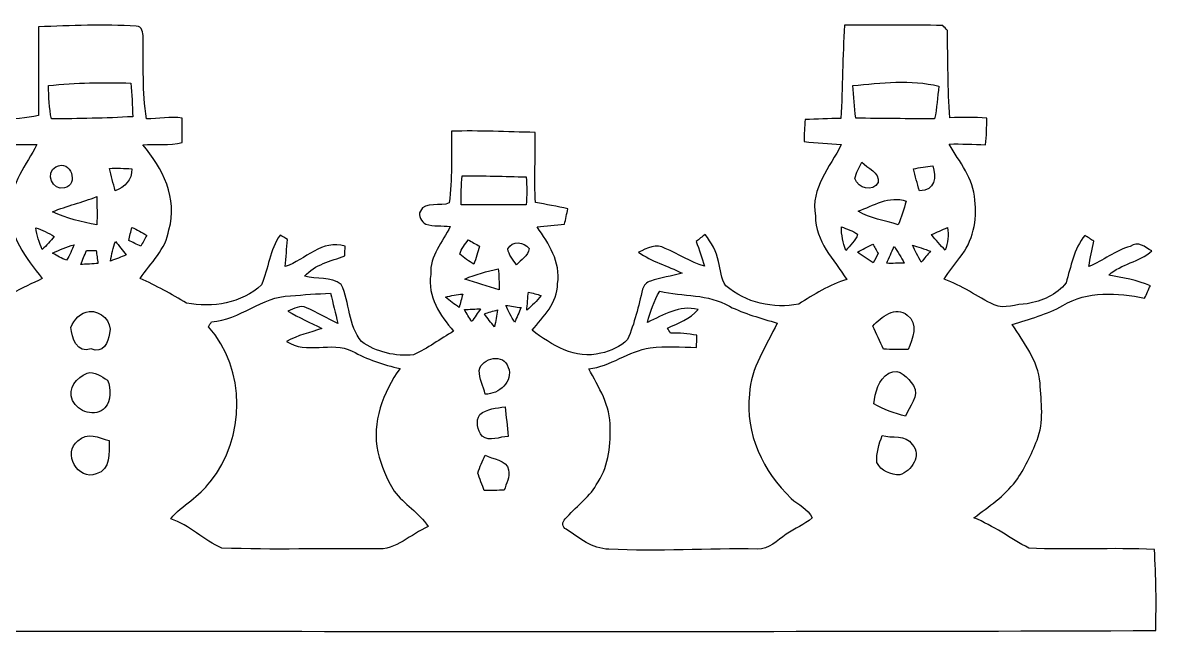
# Model space of a CAD drawing. Header units: centimetres. Extents: x -15.4 to 16, y -9.3 to 9.
# Drawn here: x -0.74 to 15.97, y -9.28 to -0.3 of the extents above; entities that cross this region are included whole.
import ezdxf

# ---------------------------------------------------------------- set-up
doc = ezdxf.new("R2010")
doc.units = ezdxf.units.CM
doc.header["$MEASUREMENT"] = 0
doc.layers.add('Layer 1', color=7, linetype='Continuous')

msp = doc.modelspace()

# ---------------------------------------------------------------- linework, layer by layer
at = {"layer": 'Layer 1', "color": 253}
for points, knots in [([(-12.32747, -0.3743), (-11.92706, -0.30974), (-11.5189, -0.34008), (-11.11497, -0.3429), (-11.11497, -0.3429), (-11.05147, -0.36583), (-10.84968, -0.29845), (-10.84051, -0.42898), (-10.84051, -0.42898), (-10.82075, -0.85055), (-10.82287, -1.27353), (-10.80206, -1.69545), (-10.80206, -1.69545), (-10.62143, -1.70392), (-10.44011, -1.71097), (-10.25948, -1.72156), (-10.25948, -1.72156), (-10.25843, -1.83092), (-10.25596, -1.94345), (-10.2556, -2.05423), (-10.2556, -2.05423), (-10.4334, -2.07857), (-10.61261, -2.09091), (-10.79183, -2.09868), (-10.79183, -2.09868), (-10.63943, -2.40594), (-10.37343, -2.673), (-10.42106, -3.05047), (-10.42106, -3.05047), (-10.3632, -3.45722), (-10.65883, -3.77084), (-10.87085, -4.07988), (-10.87085, -4.07988), (-10.51878, -4.20617), (-10.23056, -4.5212), (-9.82627, -4.46088), (-9.82627, -4.46088), (-9.5825, -4.44782), (-9.34896, -4.35257), (-9.14471, -4.2224), (-9.14471, -4.2224), (-9.03923, -4.15713), (-9.03852, -4.02061), (-9.01594, -3.91231), (-9.01594, -3.91231), (-8.97573, -3.72251), (-8.93233, -3.48791), (-8.71396, -3.423), (-8.71396, -3.423), (-8.71185, -3.57576), (-8.71573, -3.73133), (-8.72137, -3.88444), (-8.72137, -3.88444), (-8.44444, -3.7465), (-8.17668, -3.55494), (-7.8486, -3.58669), (-7.8486, -3.58669), (-7.84931, -3.62126), (-7.85001, -3.69041), (-7.85072, -3.72498), (-7.85072, -3.72498), (-8.07367, -3.81494), (-8.29522, -3.91089), (-8.50406, -4.03084), (-8.50406, -4.03084), (-8.31427, -4.06964), (-8.07896, -4.01779), (-7.91563, -4.13914), (-7.91563, -4.13914), (-7.75723, -4.42313), (-7.84154, -4.83905), (-7.54556, -5.04014), (-7.54556, -5.04014), (-7.32614, -5.16608), (-7.05838, -5.22146), (-6.80932, -5.17772), (-6.80932, -5.17772), (-6.61529, -5.08529), (-6.43608, -4.96429), (-6.24452, -4.86622), (-6.24452, -4.86622), (-6.43925, -4.62915), (-6.63469, -4.35046), (-6.59271, -4.02519), (-6.59271, -4.02519), (-6.59059, -3.75497), (-6.4202, -3.53977), (-6.32213, -3.30129), (-6.32213, -3.30129), (-6.45195, -3.28507), (-6.59306, -3.31294), (-6.71583, -3.25755), (-6.71583, -3.25755), (-6.73664, -3.17606), (-6.72924, -3.0921), (-6.72606, -3.00955), (-6.72606, -3.00955), (-6.5853, -2.98344), (-6.43961, -2.97639), (-6.30096, -2.93899), (-6.30096, -2.93899), (-6.24628, -2.5968), (-6.29814, -2.2419), (-6.25087, -1.89724), (-6.25087, -1.89724), (-5.85752, -1.90747), (-5.45324, -1.85314), (-5.06448, -1.92581), (-5.06448, -1.92581), (-5.00309, -2.26766), (-5.03202, -2.61973), (-5.01685, -2.9658), (-5.01685, -2.9658), (-4.8768, -2.97251), (-4.73639, -2.97886), (-4.59564, -2.98591), (-4.59564, -2.98591), (-4.59317, -3.08046), (-4.59387, -3.175), (-4.59705, -3.26954), (-4.59705, -3.26954), (-4.74592, -3.28613), (-4.89585, -3.29177), (-5.04508, -3.30165), (-5.04508, -3.30165), (-4.83694, -3.56976), (-4.65949, -3.89114), (-4.71593, -4.24603), (-4.71593, -4.24603), (-4.77097, -4.49263), (-4.96958, -4.66937), (-5.08141, -4.88985), (-5.08141, -4.88985), (-4.80871, -4.97699), (-4.58223, -5.19324), (-4.28731, -5.20206), (-4.28731, -5.20206), (-4.05589, -5.13997), (-3.7465, -5.10399), (-3.62232, -4.86516), (-3.62232, -4.86516), (-3.55353, -4.66408), (-3.51684, -4.45276), (-3.4858, -4.24321), (-3.4858, -4.24321), (-3.47592, -4.20053), (-3.47028, -4.1462), (-3.42089, -4.13103), (-3.42089, -4.13103), (-3.24979, -4.06012), (-3.06458, -4.0446), (-2.88149, -4.03578), (-2.88149, -4.03578), (-3.03354, -3.85516), (-3.27484, -3.81953), (-3.48086, -3.73098), (-3.48086, -3.73098), (-3.4738, -3.67912), (-3.46604, -3.62726), (-3.45793, -3.57576), (-3.45793, -3.57576), (-3.11714, -3.52319), (-2.87549, -3.79342), (-2.56963, -3.87562), (-2.56963, -3.87562), (-2.59927, -3.75603), (-2.6349, -3.63784), (-2.66771, -3.51931), (-2.66771, -3.51931), (-2.62502, -3.48509), (-2.58198, -3.45087), (-2.53859, -3.41701), (-2.53859, -3.41701), (-2.29023, -3.65689), (-2.41829, -4.11127), (-2.0955, -4.28484), (-2.0955, -4.28484), (-1.86514, -4.42419), (-1.5875, -4.44606), (-1.32609, -4.47322), (-1.32609, -4.47322), (-1.1617, -4.48663), (-1.03258, -4.35716), (-0.89606, -4.28943), (-0.89606, -4.28943), (-0.75636, -4.20158), (-0.60219, -4.1402), (-0.45544, -4.06506), (-0.45544, -4.06506), (-0.69744, -3.76484), (-0.95568, -3.43076), (-0.92216, -3.02119), (-0.92216, -3.02119), (-0.92639, -2.66524), (-0.68827, -2.39183), (-0.53305, -2.09409), (-0.53305, -2.09409), (-0.71014, -2.08915), (-0.88724, -2.09127), (-1.06433, -2.08915), (-1.06433, -2.08915), (-1.06821, -1.96956), (-1.06998, -1.85314), (-1.06962, -1.73426), (-1.06962, -1.73426), (-0.883, -1.71309), (-0.69321, -1.70603), (-0.50906, -1.66652), (-0.50906, -1.66652), (-0.51118, -1.23119), (-0.51153, -0.79622), (-0.51118, -0.3616), (-0.51118, -0.3616), (-0.0314, -0.33514), (0.4512, -0.32597), (0.93098, -0.34749), (0.93098, -0.34749), (1.02094, -0.3489), (1.02799, -0.44768), (1.03152, -0.51611), (1.03152, -0.51611), (1.03823, -0.91511), (1.01741, -1.31727), (1.08126, -1.71309), (1.08126, -1.71309), (1.25589, -1.7145), (1.43475, -1.67146), (1.60867, -1.70603), (1.60867, -1.70603), (1.60831, -1.79599), (1.60796, -1.9752), (1.60761, -2.06481), (1.60761, -2.06481), (1.41746, -2.11279), (1.21779, -2.0828), (1.02482, -2.09797), (1.02482, -2.09797), (1.31833, -2.43487), (1.54693, -2.89243), (1.41217, -3.3468), (1.41217, -3.3468), (1.36772, -3.63502), (1.143, -3.83505), (0.98707, -4.06541), (0.98707, -4.06541), (1.22308, -4.17019), (1.44921, -4.29472), (1.67111, -4.42701), (1.67111, -4.42701), (2.04964, -4.50003), (2.48673, -4.4323), (2.77566, -4.15678), (2.77566, -4.15678), (2.88149, -3.92007), (2.89313, -3.64067), (3.05012, -3.42547), (3.05012, -3.42547), (3.07728, -3.44135), (3.13161, -3.4731), (3.15877, -3.48897), (3.15877, -3.48897), (3.14854, -3.62162), (3.13655, -3.75532), (3.12667, -3.88832), (3.12667, -3.88832), (3.4223, -3.78919), (3.67101, -3.48333), (4.00861, -3.58881), (4.00861, -3.58881), (4.00756, -3.62479), (4.00509, -3.69711), (4.00403, -3.73309), (4.00403, -3.73309), (3.79695, -3.81106), (3.56235, -3.85551), (3.41207, -4.03296), (3.41207, -4.03296), (3.58599, -4.07882), (3.80083, -4.03366), (3.95217, -4.15184), (3.95217, -4.15184), (4.07987, -4.42101), (4.05377, -4.75897), (4.2478, -4.99428), (4.2478, -4.99428), (4.46652, -5.14703), (4.75439, -5.22111), (5.01897, -5.18971), (5.01897, -5.18971), (5.22499, -5.09341), (5.41091, -4.95723), (5.60705, -4.84223), (5.60705, -4.84223), (5.41161, -4.60587), (5.21617, -4.33423), (5.27156, -4.00403), (5.27156, -4.00403), (5.24792, -3.73204), (5.45147, -3.52884), (5.55907, -3.29988), (5.55907, -3.29988), (5.43807, -3.28436), (5.31283, -3.30376), (5.19642, -3.26425), (5.19642, -3.26425), (5.13786, -3.22792), (5.074, -3.14149), (5.11775, -3.07375), (5.11775, -3.07375), (5.18654, -2.92029), (5.41867, -3.01413), (5.5432, -2.95204), (5.5432, -2.95204), (5.58871, -2.60209), (5.57847, -2.24861), (5.57424, -1.89689), (5.57424, -1.89689), (5.98523, -1.88524), (6.39657, -1.90324), (6.80755, -1.91523), (6.80755, -1.91523), (6.81778, -2.25813), (6.7945, -2.60138), (6.81249, -2.94499), (6.81249, -2.94499), (6.97159, -2.97568), (7.13281, -3.00284), (7.29227, -3.03848), (7.29227, -3.03848), (7.27604, -3.11432), (7.25946, -3.19052), (7.24323, -3.26672), (7.24323, -3.26672), (7.10812, -3.28189), (6.9723, -3.29177), (6.83754, -3.30659), (6.83754, -3.30659), (7.01075, -3.55283), (7.18785, -3.82094), (7.14093, -4.14161), (7.14093, -4.14161), (7.13705, -4.42736), (6.93138, -4.62315), (6.76522, -4.82812), (6.76522, -4.82812), (7.05167, -5.04366), (7.40339, -5.26344), (7.77769, -5.16643), (7.77769, -5.16643), (7.92374, -5.13609), (8.06485, -5.06801), (8.1721, -4.96358), (8.1721, -4.96358), (8.27617, -4.72581), (8.33085, -4.47146), (8.39399, -4.22134), (8.39399, -4.22134), (8.40634, -4.16348), (8.45326, -4.1215), (8.50829, -4.10422), (8.50829, -4.10422), (8.65928, -4.04918), (8.82191, -4.03613), (8.97467, -3.98533), (8.97467, -3.98533), (8.76124, -3.87985), (8.52558, -3.81811), (8.33261, -3.67524), (8.33261, -3.67524), (8.45538, -3.62867), (8.60037, -3.53907), (8.72702, -3.62338), (8.72702, -3.62338), (8.9214, -3.70487), (9.10131, -3.82094), (9.30381, -3.88373), (9.30381, -3.88373), (9.26888, -3.76096), (9.22549, -3.64102), (9.18457, -3.52002), (9.18457, -3.52002), (9.22726, -3.4858), (9.26994, -3.45158), (9.31369, -3.41806), (9.31369, -3.41806), (9.40752, -3.53483), (9.48408, -3.66748), (9.51089, -3.8167), (9.51089, -3.8167), (9.54687, -3.93136), (9.54123, -4.07388), (9.62166, -4.17266), (9.62166, -4.17266), (9.90847, -4.42313), (10.32581, -4.5145), (10.69411, -4.44288), (10.69411, -4.44288), (10.91812, -4.2986), (11.14672, -4.16031), (11.40319, -4.07811), (11.40319, -4.07811), (11.21022, -3.78707), (10.9414, -3.51543), (10.93929, -3.14254), (10.93929, -3.14254), (10.86661, -2.73544), (11.15413, -2.42676), (11.3224, -2.09338), (11.3224, -2.09338), (11.13896, -2.07963), (10.95587, -2.06939), (10.77348, -2.04893), (10.77348, -2.04893), (10.76995, -1.93569), (10.78442, -1.83444), (10.78724, -1.72473), (10.78724, -1.72473), (10.96186, -1.71768), (11.13896, -1.71274), (11.31464, -1.7078), (11.31464, -1.7078), (11.34322, -1.2506), (11.34039, -0.79269), (11.36826, -0.33584), (11.36826, -0.33584), (11.85122, -0.33408), (12.33417, -0.33373), (12.81747, -0.33831), (12.81747, -0.33831), (12.84005, -0.36336), (12.86334, -0.38876), (12.88662, -0.41416), (12.88662, -0.41416), (12.89191, -0.84243), (12.89297, -1.27106), (12.91978, -1.69898), (12.91978, -1.69898), (13.10181, -1.68981), (13.28491, -1.69192), (13.46729, -1.70251), (13.46729, -1.70251), (13.46447, -1.83233), (13.46588, -1.96533), (13.44683, -2.09479), (13.44683, -2.09479), (13.26868, -2.08809), (13.09088, -2.08174), (12.91308, -2.08562), (12.91308, -2.08562), (13.05913, -2.34915), (13.27503, -2.59433), (13.2909, -2.90936), (13.2909, -2.90936), (13.33253, -3.20428), (13.26021, -3.52319), (13.06971, -3.75638), (13.06971, -3.75638), (12.98998, -3.86151), (12.90532, -3.96311), (12.83758, -4.0767), (12.83758, -4.0767), (13.10076, -4.16631), (13.32442, -4.33458), (13.57277, -4.45382), (13.57277, -4.45382), (13.72799, -4.52261), (13.90086, -4.44041), (14.06137, -4.43618), (14.06137, -4.43618), (14.27621, -4.40161), (14.49952, -4.30354), (14.63569, -4.12997), (14.63569, -4.12997), (14.70519, -3.88973), (14.74964, -3.63044), (14.91156, -3.42971), (14.91156, -3.42971), (14.95566, -3.45863), (15.00082, -3.48791), (15.04597, -3.51755), (15.04597, -3.51755), (15.01775, -3.64031), (14.99059, -3.76343), (14.97154, -3.88832), (14.97154, -3.88832), (15.1825, -3.80647), (15.35818, -3.65196), (15.57972, -3.59375), (15.57972, -3.59375), (15.69614, -3.50203), (15.79915, -3.60786), (15.89722, -3.65654), (15.89722, -3.65654), (15.71731, -3.8294), (15.44779, -3.84493), (15.26469, -4.01391), (15.26469, -4.01391), (15.47072, -4.05659), (15.68238, -4.08658), (15.87712, -4.1716), (15.87712, -4.1716), (15.84889, -4.23228), (15.82173, -4.29331), (15.7928, -4.35363), (15.7928, -4.35363), (15.39663, -4.27461), (14.94543, -4.24109), (14.58877, -4.46476), (14.58877, -4.46476), (14.35453, -4.59246), (14.09488, -4.66231), (13.84229, -4.7438), (13.84229, -4.7438), (14.01445, -5.0105), (14.22047, -5.27756), (14.25152, -5.60564), (14.25152, -5.60564), (14.26739, -5.88222), (14.31431, -6.17961), (14.20671, -6.4449), (14.20671, -6.4449), (14.12487, -6.65762), (14.02539, -6.86541), (13.89274, -7.05132), (13.89274, -7.05132), (13.72517, -7.26863), (13.49516, -7.42703), (13.27609, -7.5879), (13.27609, -7.5879), (13.56325, -7.70608), (13.81442, -7.89164), (14.08606, -8.03628), (14.08606, -8.03628), (14.70131, -8.06626), (15.31973, -8.02464), (15.93638, -8.05533), (15.93638, -8.05533), (15.96355, -8.45256), (15.96531, -8.85084), (15.95579, -9.24913), (15.95579, -9.24913), (8.89106, -9.27523), (1.82598, -9.25301), (-5.23875, -9.26042), (-5.23875, -9.26042), (-8.48043, -9.25301), (-11.72281, -9.27523), (-14.96448, -9.24948), (-14.96448, -9.24948), (-14.97506, -8.8586), (-14.97648, -8.46772), (-14.97753, -8.0772), (-14.97753, -8.0772), (-14.54432, -8.01476), (-14.10582, -8.05356), (-13.67014, -8.05074), (-13.67014, -8.05074), (-13.54384, -8.04086), (-13.40979, -8.0137), (-13.32089, -7.91492), (-13.32089, -7.91492), (-13.16637, -7.77699), (-12.97305, -7.69902), (-12.79102, -7.60624), (-12.79102, -7.60624), (-12.92754, -7.42527), (-13.12968, -7.30991), (-13.2775, -7.13952), (-13.2775, -7.13952), (-13.59218, -6.78709), (-13.80314, -6.32178), (-13.74846, -5.83847), (-13.74846, -5.83847), (-13.78373, -5.42466), (-13.52656, -5.06977), (-13.33712, -4.72581), (-13.33712, -4.72581), (-13.66273, -4.64432), (-13.98129, -4.53496), (-14.27586, -4.37233), (-14.27586, -4.37233), (-14.63181, -4.29895), (-14.9987, -4.31518), (-15.35959, -4.33811), (-15.35959, -4.33811), (-15.36312, -4.27708), (-15.36629, -4.21605), (-15.36947, -4.15537), (-15.36947, -4.15537), (-15.16944, -4.11198), (-14.96695, -4.08446), (-14.76375, -4.06047), (-14.76375, -4.06047), (-14.76481, -4.0386), (-14.76657, -3.99486), (-14.76728, -3.97298), (-14.76728, -3.97298), (-14.9098, -3.9116), (-15.05691, -3.86115), (-15.19696, -3.79483), (-15.19696, -3.79483), (-15.29009, -3.7592), (-15.30421, -3.65054), (-15.33349, -3.5687), (-15.33349, -3.5687), (-14.98812, -3.54471), (-14.72106, -3.77296), (-14.42579, -3.90525), (-14.42579, -3.90525), (-14.45436, -3.77084), (-14.49141, -3.63784), (-14.52316, -3.50485), (-14.52316, -3.50485), (-14.45895, -3.48968), (-14.39474, -3.47521), (-14.33054, -3.46146), (-14.33054, -3.46146), (-14.23776, -3.683), (-14.1986, -3.92183), (-14.12663, -4.14867), (-14.12663, -4.14867), (-13.94284, -4.31871), (-13.70189, -4.42313), (-13.45353, -4.45488), (-13.45353, -4.45488), (-13.30466, -4.45382), (-13.13074, -4.52579), (-12.99492, -4.43406), (-12.99492, -4.43406), (-12.78255, -4.29648), (-12.55466, -4.18818), (-12.32817, -4.07705), (-12.32817, -4.07705), (-12.32958, -4.05165), (-12.33276, -4.00121), (-12.33417, -3.97581), (-12.33417, -3.97581), (-12.72963, -3.68829), (-12.88768, -3.11961), (-12.71129, -2.66629), (-12.71129, -2.66629), (-12.64356, -2.45921), (-12.50597, -2.28529), (-12.41213, -2.09056), (-12.41213, -2.09056), (-12.58358, -2.07222), (-12.75891, -2.10079), (-12.92789, -2.06163), (-12.92789, -2.06163), (-12.95788, -1.94486), (-12.94518, -1.8228), (-12.94165, -1.70392), (-12.94165, -1.70392), (-12.76244, -1.69192), (-12.57688, -1.72826), (-12.40296, -1.67287), (-12.40296, -1.67287), (-12.31829, -1.24742), (-12.43154, -0.79693), (-12.32747, -0.3743), (-12.32747, -0.3743), (-12.32747, -0.3743), (-12.32747, -0.3743), (-12.32747, -0.3743)], [0, 0, 0, 0, 0.00598802, 0.00598802, 0.00598802, 0.00598802, 0.01197605, 0.01197605, 0.01197605, 0.01197605, 0.01796407, 0.01796407, 0.01796407, 0.01796407, 0.0239521, 0.0239521, 0.0239521, 0.0239521, 0.02994012, 0.02994012, 0.02994012, 0.02994012, 0.03592814, 0.03592814, 0.03592814, 0.03592814, 0.04191617, 0.04191617, 0.04191617, 0.04191617, 0.04790419, 0.04790419, 0.04790419, 0.04790419, 0.05389222, 0.05389222, 0.05389222, 0.05389222, 0.05988024, 0.05988024, 0.05988024, 0.05988024, 0.06586826, 0.06586826, 0.06586826, 0.06586826, 0.07185629, 0.07185629, 0.07185629, 0.07185629, 0.07784431, 0.07784431, 0.07784431, 0.07784431, 0.08383234, 0.08383234, 0.08383234, 0.08383234, 0.08982036, 0.08982036, 0.08982036, 0.08982036, 0.09580838, 0.09580838, 0.09580838, 0.09580838, 0.10179641, 0.10179641, 0.10179641, 0.10179641, 0.10778443, 0.10778443, 0.10778443, 0.10778443, 0.11377246, 0.11377246, 0.11377246, 0.11377246, 0.11976048, 0.11976048, 0.11976048, 0.11976048, 0.1257485, 0.1257485, 0.1257485, 0.1257485, 0.13173653, 0.13173653, 0.13173653, 0.13173653, 0.13772455, 0.13772455, 0.13772455, 0.13772455, 0.14371257, 0.14371257, 0.14371257, 0.14371257, 0.1497006, 0.1497006, 0.1497006, 0.1497006, 0.15568862, 0.15568862, 0.15568862, 0.15568862, 0.16167665, 0.16167665, 0.16167665, 0.16167665, 0.16766467, 0.16766467, 0.16766467, 0.16766467, 0.17365269, 0.17365269, 0.17365269, 0.17365269, 0.17964072, 0.17964072, 0.17964072, 0.17964072, 0.18562874, 0.18562874, 0.18562874, 0.18562874, 0.19161677, 0.19161677, 0.19161677, 0.19161677, 0.19760479, 0.19760479, 0.19760479, 0.19760479, 0.20359281, 0.20359281, 0.20359281, 0.20359281, 0.20958084, 0.20958084, 0.20958084, 0.20958084, 0.21556886, 0.21556886, 0.21556886, 0.21556886, 0.22155689, 0.22155689, 0.22155689, 0.22155689, 0.22754491, 0.22754491, 0.22754491, 0.22754491, 0.23353293, 0.23353293, 0.23353293, 0.23353293, 0.23952096, 0.23952096, 0.23952096, 0.23952096, 0.24550898, 0.24550898, 0.24550898, 0.24550898, 0.25149701, 0.25149701, 0.25149701, 0.25149701, 0.25748503, 0.25748503, 0.25748503, 0.25748503, 0.26347305, 0.26347305, 0.26347305, 0.26347305, 0.26946108, 0.26946108, 0.26946108, 0.26946108, 0.2754491, 0.2754491, 0.2754491, 0.2754491, 0.28143713, 0.28143713, 0.28143713, 0.28143713, 0.28742515, 0.28742515, 0.28742515, 0.28742515, 0.29341317, 0.29341317, 0.29341317, 0.29341317, 0.2994012, 0.2994012, 0.2994012, 0.2994012, 0.30538922, 0.30538922, 0.30538922, 0.30538922, 0.31137725, 0.31137725, 0.31137725, 0.31137725, 0.31736527, 0.31736527, 0.31736527, 0.31736527, 0.32335329, 0.32335329, 0.32335329, 0.32335329, 0.32934132, 0.32934132, 0.32934132, 0.32934132, 0.33532934, 0.33532934, 0.33532934, 0.33532934, 0.34131737, 0.34131737, 0.34131737, 0.34131737, 0.34730539, 0.34730539, 0.34730539, 0.34730539, 0.35329341, 0.35329341, 0.35329341, 0.35329341, 0.35928144, 0.35928144, 0.35928144, 0.35928144, 0.36526946, 0.36526946, 0.36526946, 0.36526946, 0.37125749, 0.37125749, 0.37125749, 0.37125749, 0.37724551, 0.37724551, 0.37724551, 0.37724551, 0.38323353, 0.38323353, 0.38323353, 0.38323353, 0.38922156, 0.38922156, 0.38922156, 0.38922156, 0.39520958, 0.39520958, 0.39520958, 0.39520958, 0.4011976, 0.4011976, 0.4011976, 0.4011976, 0.40718563, 0.40718563, 0.40718563, 0.40718563, 0.41317365, 0.41317365, 0.41317365, 0.41317365, 0.41916168, 0.41916168, 0.41916168, 0.41916168, 0.4251497, 0.4251497, 0.4251497, 0.4251497, 0.43113772, 0.43113772, 0.43113772, 0.43113772, 0.43712575, 0.43712575, 0.43712575, 0.43712575, 0.44311377, 0.44311377, 0.44311377, 0.44311377, 0.4491018, 0.4491018, 0.4491018, 0.4491018, 0.45508982, 0.45508982, 0.45508982, 0.45508982, 0.46107784, 0.46107784, 0.46107784, 0.46107784, 0.46706587, 0.46706587, 0.46706587, 0.46706587, 0.47305389, 0.47305389, 0.47305389, 0.47305389, 0.47904192, 0.47904192, 0.47904192, 0.47904192, 0.48502994, 0.48502994, 0.48502994, 0.48502994, 0.49101796, 0.49101796, 0.49101796, 0.49101796, 0.49700599, 0.49700599, 0.49700599, 0.49700599, 0.50299401, 0.50299401, 0.50299401, 0.50299401, 0.50898204, 0.50898204, 0.50898204, 0.50898204, 0.51497006, 0.51497006, 0.51497006, 0.51497006, 0.52095808, 0.52095808, 0.52095808, 0.52095808, 0.52694611, 0.52694611, 0.52694611, 0.52694611, 0.53293413, 0.53293413, 0.53293413, 0.53293413, 0.53892216, 0.53892216, 0.53892216, 0.53892216, 0.54491018, 0.54491018, 0.54491018, 0.54491018, 0.5508982, 0.5508982, 0.5508982, 0.5508982, 0.55688623, 0.55688623, 0.55688623, 0.55688623, 0.56287425, 0.56287425, 0.56287425, 0.56287425, 0.56886228, 0.56886228, 0.56886228, 0.56886228, 0.5748503, 0.5748503, 0.5748503, 0.5748503, 0.58083832, 0.58083832, 0.58083832, 0.58083832, 0.58682635, 0.58682635, 0.58682635, 0.58682635, 0.59281437, 0.59281437, 0.59281437, 0.59281437, 0.5988024, 0.5988024, 0.5988024, 0.5988024, 0.60479042, 0.60479042, 0.60479042, 0.60479042, 0.61077844, 0.61077844, 0.61077844, 0.61077844, 0.61676647, 0.61676647, 0.61676647, 0.61676647, 0.62275449, 0.62275449, 0.62275449, 0.62275449, 0.62874251, 0.62874251, 0.62874251, 0.62874251, 0.63473054, 0.63473054, 0.63473054, 0.63473054, 0.64071856, 0.64071856, 0.64071856, 0.64071856, 0.64670659, 0.64670659, 0.64670659, 0.64670659, 0.65269461, 0.65269461, 0.65269461, 0.65269461, 0.65868263, 0.65868263, 0.65868263, 0.65868263, 0.66467066, 0.66467066, 0.66467066, 0.66467066, 0.67065868, 0.67065868, 0.67065868, 0.67065868, 0.67664671, 0.67664671, 0.67664671, 0.67664671, 0.68263473, 0.68263473, 0.68263473, 0.68263473, 0.68862275, 0.68862275, 0.68862275, 0.68862275, 0.69461078, 0.69461078, 0.69461078, 0.69461078, 0.7005988, 0.7005988, 0.7005988, 0.7005988, 0.70658683, 0.70658683, 0.70658683, 0.70658683, 0.71257485, 0.71257485, 0.71257485, 0.71257485, 0.71856287, 0.71856287, 0.71856287, 0.71856287, 0.7245509, 0.7245509, 0.7245509, 0.7245509, 0.73053892, 0.73053892, 0.73053892, 0.73053892, 0.73652695, 0.73652695, 0.73652695, 0.73652695, 0.74251497, 0.74251497, 0.74251497, 0.74251497, 0.74850299, 0.74850299, 0.74850299, 0.74850299, 0.75449102, 0.75449102, 0.75449102, 0.75449102, 0.76047904, 0.76047904, 0.76047904, 0.76047904, 0.76646707, 0.76646707, 0.76646707, 0.76646707, 0.77245509, 0.77245509, 0.77245509, 0.77245509, 0.77844311, 0.77844311, 0.77844311, 0.77844311, 0.78443114, 0.78443114, 0.78443114, 0.78443114, 0.79041916, 0.79041916, 0.79041916, 0.79041916, 0.79640719, 0.79640719, 0.79640719, 0.79640719, 0.80239521, 0.80239521, 0.80239521, 0.80239521, 0.80838323, 0.80838323, 0.80838323, 0.80838323, 0.81437126, 0.81437126, 0.81437126, 0.81437126, 0.82035928, 0.82035928, 0.82035928, 0.82035928, 0.82634731, 0.82634731, 0.82634731, 0.82634731, 0.83233533, 0.83233533, 0.83233533, 0.83233533, 0.83832335, 0.83832335, 0.83832335, 0.83832335, 0.84431138, 0.84431138, 0.84431138, 0.84431138, 0.8502994, 0.8502994, 0.8502994, 0.8502994, 0.85628743, 0.85628743, 0.85628743, 0.85628743, 0.86227545, 0.86227545, 0.86227545, 0.86227545, 0.86826347, 0.86826347, 0.86826347, 0.86826347, 0.8742515, 0.8742515, 0.8742515, 0.8742515, 0.88023952, 0.88023952, 0.88023952, 0.88023952, 0.88622754, 0.88622754, 0.88622754, 0.88622754, 0.89221557, 0.89221557, 0.89221557, 0.89221557, 0.89820359, 0.89820359, 0.89820359, 0.89820359, 0.90419162, 0.90419162, 0.90419162, 0.90419162, 0.91017964, 0.91017964, 0.91017964, 0.91017964, 0.91616766, 0.91616766, 0.91616766, 0.91616766, 0.92215569, 0.92215569, 0.92215569, 0.92215569, 0.92814371, 0.92814371, 0.92814371, 0.92814371, 0.93413174, 0.93413174, 0.93413174, 0.93413174, 0.94011976, 0.94011976, 0.94011976, 0.94011976, 0.94610778, 0.94610778, 0.94610778, 0.94610778, 0.95209581, 0.95209581, 0.95209581, 0.95209581, 0.95808383, 0.95808383, 0.95808383, 0.95808383, 0.96407186, 0.96407186, 0.96407186, 0.96407186, 0.97005988, 0.97005988, 0.97005988, 0.97005988, 0.9760479, 0.9760479, 0.9760479, 0.9760479, 0.98203593, 0.98203593, 0.98203593, 0.98203593, 0.98802395, 0.98802395, 0.98802395, 0.98802395, 1, 1, 1, 1]), ([(11.49174, -1.22379), (11.50373, -1.38359), (11.51855, -1.54234), (11.53407, -1.70251), (11.53407, -1.70251), (11.92177, -1.71203), (12.30947, -1.71168), (12.69788, -1.71379), (12.69788, -1.71379), (12.73034, -1.5554), (12.74198, -1.39418), (12.75927, -1.23366), (12.75927, -1.23366), (12.34616, -1.12818), (11.91013, -1.18498), (11.49174, -1.22379), (11.49174, -1.22379), (11.49174, -1.22379), (11.49174, -1.22379), (11.49174, -1.22379)], [0, 0, 0, 0, 0.16666667, 0.16666667, 0.16666667, 0.16666667, 0.33333333, 0.33333333, 0.33333333, 0.33333333, 0.5, 0.5, 0.5, 0.5, 0.66666667, 0.66666667, 0.66666667, 0.66666667, 1, 1, 1, 1]), ([(-0.36301, -1.22449), (-0.35772, -1.38889), (-0.35454, -1.55434), (-0.31997, -1.71556), (-0.31997, -1.71556), (0.07902, -1.71133), (0.47872, -1.70674), (0.87736, -1.68275), (0.87736, -1.68275), (0.87701, -1.5173), (0.86219, -1.35184), (0.85055, -1.18745), (0.85055, -1.18745), (0.44556, -1.17757), (0.03986, -1.17969), (-0.36301, -1.22449), (-0.36301, -1.22449), (-0.36301, -1.22449), (-0.36301, -1.22449), (-0.36301, -1.22449)], [0, 0, 0, 0, 0.16666667, 0.16666667, 0.16666667, 0.16666667, 0.33333333, 0.33333333, 0.33333333, 0.33333333, 0.5, 0.5, 0.5, 0.5, 0.66666667, 0.66666667, 0.66666667, 0.66666667, 1, 1, 1, 1]), ([(-0.25541, -2.42006), (-0.41839, -2.51143), (-0.30656, -2.77707), (-0.12771, -2.73262), (-0.12771, -2.73262), (0.08714, -2.68781), (-0.02963, -2.30329), (-0.25541, -2.42006), (-0.25541, -2.42006), (-0.25541, -2.42006), (-0.25541, -2.42006), (-0.25541, -2.42006)], [0, 0, 0, 0, 0.25, 0.25, 0.25, 0.25, 0.5, 0.5, 0.5, 0.5, 1, 1, 1, 1]), ([(0.53552, -2.44369), (0.55951, -2.5527), (0.58949, -2.66453), (0.62124, -2.77248), (0.62124, -2.77248), (0.75741, -2.71921), (0.87066, -2.61549), (0.86395, -2.44969), (0.86395, -2.44969), (0.75459, -2.44299), (0.64523, -2.44052), (0.53552, -2.44369), (0.53552, -2.44369), (0.53552, -2.44369), (0.53552, -2.44369), (0.53552, -2.44369)], [0, 0, 0, 0, 0.2, 0.2, 0.2, 0.2, 0.4, 0.4, 0.4, 0.4, 0.6, 0.6, 0.6, 0.6, 1, 1, 1, 1]), ([(11.62367, -2.34985), (11.58593, -2.42888), (11.54148, -2.50649), (11.52349, -2.59292), (11.52349, -2.59292), (11.56476, -2.74002), (11.78631, -2.79612), (11.86709, -2.65289), (11.86709, -2.65289), (11.88967, -2.50225), (11.70587, -2.44122), (11.62367, -2.34985), (11.62367, -2.34985), (11.62367, -2.34985), (11.62367, -2.34985), (11.62367, -2.34985)], [0, 0, 0, 0, 0.2, 0.2, 0.2, 0.2, 0.4, 0.4, 0.4, 0.4, 0.6, 0.6, 0.6, 0.6, 1, 1, 1, 1]), ([(12.38532, -2.44863), (12.41037, -2.55658), (12.44247, -2.667), (12.47422, -2.77424), (12.47422, -2.77424), (12.70423, -2.77178), (12.72928, -2.56752), (12.66931, -2.40771), (12.66931, -2.40771), (12.57406, -2.42041), (12.47916, -2.43417), (12.38532, -2.44863), (12.38532, -2.44863), (12.38532, -2.44863), (12.38532, -2.44863), (12.38532, -2.44863)], [0, 0, 0, 0, 0.2, 0.2, 0.2, 0.2, 0.4, 0.4, 0.4, 0.4, 0.6, 0.6, 0.6, 0.6, 1, 1, 1, 1]), ([(5.73617, -2.55199), (5.71641, -2.69381), (5.71817, -2.83669), (5.71817, -2.97991), (5.71817, -2.97991), (6.03709, -2.98133), (6.3567, -2.98203), (6.67632, -2.98238), (6.67632, -2.98238), (6.69219, -2.84551), (6.68408, -2.70651), (6.67949, -2.56999), (6.67949, -2.56999), (6.36482, -2.55905), (6.05049, -2.55446), (5.73617, -2.55199), (5.73617, -2.55199), (5.73617, -2.55199), (5.73617, -2.55199), (5.73617, -2.55199)], [0, 0, 0, 0, 0.16666667, 0.16666667, 0.16666667, 0.16666667, 0.33333333, 0.33333333, 0.33333333, 0.33333333, 0.5, 0.5, 0.5, 0.5, 0.66666667, 0.66666667, 0.66666667, 0.66666667, 1, 1, 1, 1]), ([(11.56899, -3.07446), (11.7475, -3.18417), (11.96375, -3.21098), (12.16096, -3.27519), (12.16096, -3.27519), (12.20646, -3.16054), (12.24421, -3.04341), (12.27808, -2.92488), (12.27808, -2.92488), (12.02972, -2.8381), (11.79442, -2.99508), (11.56899, -3.07446), (11.56899, -3.07446), (11.56899, -3.07446), (11.56899, -3.07446), (11.56899, -3.07446)], [0, 0, 0, 0, 0.2, 0.2, 0.2, 0.2, 0.4, 0.4, 0.4, 0.4, 0.6, 0.6, 0.6, 0.6, 1, 1, 1, 1]), ([(-0.30374, -3.08257), (-0.09666, -3.17853), (0.12418, -3.23427), (0.34784, -3.27519), (0.34784, -3.27519), (0.35595, -3.1369), (0.35137, -2.99791), (0.34713, -2.85997), (0.34713, -2.85997), (0.13335, -2.94287), (-0.09137, -2.99544), (-0.30374, -3.08257), (-0.30374, -3.08257), (-0.30374, -3.08257), (-0.30374, -3.08257), (-0.30374, -3.08257)], [0, 0, 0, 0, 0.2, 0.2, 0.2, 0.2, 0.4, 0.4, 0.4, 0.4, 0.6, 0.6, 0.6, 0.6, 1, 1, 1, 1]), ([(-0.5521, -3.31858), (-0.53446, -3.42935), (-0.50377, -3.53836), (-0.45438, -3.63961), (-0.45438, -3.63961), (-0.39405, -3.57681), (-0.33549, -3.5119), (-0.27764, -3.44699), (-0.27764, -3.44699), (-0.36336, -3.39266), (-0.45579, -3.34998), (-0.5521, -3.31858), (-0.5521, -3.31858), (-0.5521, -3.31858), (-0.5521, -3.31858), (-0.5521, -3.31858)], [0, 0, 0, 0, 0.2, 0.2, 0.2, 0.2, 0.4, 0.4, 0.4, 0.4, 0.6, 0.6, 0.6, 0.6, 1, 1, 1, 1]), ([(0.86713, -3.31188), (0.85019, -3.37679), (0.83432, -3.44205), (0.81915, -3.50732), (0.81915, -3.50732), (0.87877, -3.53413), (0.93839, -3.56094), (0.99836, -3.58775), (0.99836, -3.58775), (1.02658, -3.53483), (1.05481, -3.48227), (1.08373, -3.43006), (1.08373, -3.43006), (1.01247, -3.38843), (0.94015, -3.34892), (0.86713, -3.31188), (0.86713, -3.31188), (0.86713, -3.31188), (0.86713, -3.31188), (0.86713, -3.31188)], [0, 0, 0, 0, 0.16666667, 0.16666667, 0.16666667, 0.16666667, 0.33333333, 0.33333333, 0.33333333, 0.33333333, 0.5, 0.5, 0.5, 0.5, 0.66666667, 0.66666667, 0.66666667, 0.66666667, 1, 1, 1, 1]), ([(11.32276, -3.30376), (11.32381, -3.42265), (11.34463, -3.54048), (11.38872, -3.65125), (11.38872, -3.65125), (11.4554, -3.57964), (11.5316, -3.51049), (11.563, -3.41454), (11.563, -3.41454), (11.48962, -3.36444), (11.40495, -3.33481), (11.32276, -3.30376), (11.32276, -3.30376), (11.32276, -3.30376), (11.32276, -3.30376), (11.32276, -3.30376)], [0, 0, 0, 0, 0.2, 0.2, 0.2, 0.2, 0.4, 0.4, 0.4, 0.4, 0.6, 0.6, 0.6, 0.6, 1, 1, 1, 1]), ([(12.65308, -3.41947), (12.71341, -3.50061), (12.78149, -3.57505), (12.85346, -3.64666), (12.85346, -3.64666), (12.89403, -3.54048), (12.90849, -3.42724), (12.88768, -3.31505), (12.88768, -3.31505), (12.80866, -3.34821), (12.73069, -3.38349), (12.65308, -3.41947), (12.65308, -3.41947), (12.65308, -3.41947), (12.65308, -3.41947), (12.65308, -3.41947)], [0, 0, 0, 0, 0.2, 0.2, 0.2, 0.2, 0.4, 0.4, 0.4, 0.4, 0.6, 0.6, 0.6, 0.6, 1, 1, 1, 1]), ([(5.8233, -3.49568), (5.77603, -3.56164), (5.72029, -3.6255), (5.69912, -3.70593), (5.69912, -3.70593), (5.76086, -3.76484), (5.83389, -3.81), (5.90585, -3.85586), (5.90585, -3.85586), (5.93725, -3.76908), (5.96124, -3.67665), (5.99087, -3.59022), (5.99087, -3.59022), (5.93478, -3.55847), (5.87904, -3.52672), (5.8233, -3.49568), (5.8233, -3.49568), (5.8233, -3.49568), (5.8233, -3.49568), (5.8233, -3.49568)], [0, 0, 0, 0, 0.16666667, 0.16666667, 0.16666667, 0.16666667, 0.33333333, 0.33333333, 0.33333333, 0.33333333, 0.5, 0.5, 0.5, 0.5, 0.66666667, 0.66666667, 0.66666667, 0.66666667, 1, 1, 1, 1]), ([(6.4075, -3.62656), (6.41667, -3.71969), (6.48547, -3.78989), (6.53486, -3.86468), (6.53486, -3.86468), (6.60082, -3.79095), (6.71019, -3.7338), (6.72042, -3.6255), (6.72042, -3.6255), (6.64845, -3.51931), (6.4703, -3.50661), (6.4075, -3.62656), (6.4075, -3.62656), (6.4075, -3.62656), (6.4075, -3.62656), (6.4075, -3.62656)], [0, 0, 0, 0, 0.2, 0.2, 0.2, 0.2, 0.4, 0.4, 0.4, 0.4, 0.6, 0.6, 0.6, 0.6, 1, 1, 1, 1]), ([(-0.30198, -3.69252), (-0.23636, -3.73098), (-0.17039, -3.77225), (-0.09666, -3.79448), (-0.09666, -3.79448), (-0.04798, -3.72533), (-0.0187, -3.6449), (0.0127, -3.56764), (0.0127, -3.56764), (-0.09737, -3.59798), (-0.20038, -3.64243), (-0.30198, -3.69252), (-0.30198, -3.69252), (-0.30198, -3.69252), (-0.30198, -3.69252), (-0.30198, -3.69252)], [0, 0, 0, 0, 0.2, 0.2, 0.2, 0.2, 0.4, 0.4, 0.4, 0.4, 0.6, 0.6, 0.6, 0.6, 1, 1, 1, 1]), ([(0.1972, -3.65443), (0.16827, -3.72251), (0.13935, -3.7906), (0.11148, -3.85939), (0.11148, -3.85939), (0.17498, -3.85551), (0.30268, -3.84845), (0.36618, -3.84493), (0.36618, -3.84493), (0.35772, -3.78037), (0.34819, -3.71581), (0.33867, -3.6516), (0.33867, -3.6516), (0.29139, -3.65231), (0.24412, -3.65301), (0.1972, -3.65443), (0.1972, -3.65443), (0.1972, -3.65443), (0.1972, -3.65443), (0.1972, -3.65443)], [0, 0, 0, 0, 0.16666667, 0.16666667, 0.16666667, 0.16666667, 0.33333333, 0.33333333, 0.33333333, 0.33333333, 0.5, 0.5, 0.5, 0.5, 0.66666667, 0.66666667, 0.66666667, 0.66666667, 1, 1, 1, 1]), ([(0.55174, -3.80788), (0.629, -3.78001), (0.70591, -3.75038), (0.78211, -3.71863), (0.78211, -3.71863), (0.73201, -3.64949), (0.67839, -3.58281), (0.62301, -3.51825), (0.62301, -3.51825), (0.58808, -3.61174), (0.56515, -3.70911), (0.55174, -3.80788), (0.55174, -3.80788), (0.55174, -3.80788), (0.55174, -3.80788), (0.55174, -3.80788)], [0, 0, 0, 0, 0.2, 0.2, 0.2, 0.2, 0.4, 0.4, 0.4, 0.4, 0.6, 0.6, 0.6, 0.6, 1, 1, 1, 1]), ([(11.55876, -3.67947), (11.63567, -3.73309), (11.71434, -3.78425), (11.79407, -3.83399), (11.79407, -3.83399), (11.8177, -3.78813), (11.84169, -3.74262), (11.86603, -3.69746), (11.86603, -3.69746), (11.83887, -3.6509), (11.81135, -3.60468), (11.78454, -3.55918), (11.78454, -3.55918), (11.70764, -3.59586), (11.63214, -3.63608), (11.55876, -3.67947), (11.55876, -3.67947), (11.55876, -3.67947), (11.55876, -3.67947), (11.55876, -3.67947)], [0, 0, 0, 0, 0.16666667, 0.16666667, 0.16666667, 0.16666667, 0.33333333, 0.33333333, 0.33333333, 0.33333333, 0.5, 0.5, 0.5, 0.5, 0.66666667, 0.66666667, 0.66666667, 0.66666667, 1, 1, 1, 1]), ([(11.99092, -3.84175), (12.07664, -3.84316), (12.16272, -3.8421), (12.2488, -3.83787), (12.2488, -3.83787), (12.20435, -3.75461), (12.15566, -3.67418), (12.10416, -3.59551), (12.10416, -3.59551), (12.06288, -3.67594), (12.02549, -3.75814), (11.99092, -3.84175), (11.99092, -3.84175), (11.99092, -3.84175), (11.99092, -3.84175), (11.99092, -3.84175)], [0, 0, 0, 0, 0.2, 0.2, 0.2, 0.2, 0.4, 0.4, 0.4, 0.4, 0.6, 0.6, 0.6, 0.6, 1, 1, 1, 1]), ([(12.3698, -3.57434), (12.40614, -3.65443), (12.45552, -3.74403), (12.50068, -3.82411), (12.50068, -3.82411), (12.54584, -3.76978), (12.5917, -3.71651), (12.63721, -3.66254), (12.63721, -3.66254), (12.55324, -3.63326), (12.44635, -3.59304), (12.3698, -3.57434), (12.3698, -3.57434), (12.3698, -3.57434), (12.3698, -3.57434), (12.3698, -3.57434)], [0, 0, 0, 0, 0.2, 0.2, 0.2, 0.2, 0.4, 0.4, 0.4, 0.4, 0.6, 0.6, 0.6, 0.6, 1, 1, 1, 1]), ([(5.77427, -4.07353), (5.94113, -4.12715), (6.10941, -4.18359), (6.27944, -4.22981), (6.27944, -4.22981), (6.28015, -4.12644), (6.27451, -4.02343), (6.26639, -3.92113), (6.26639, -3.92113), (6.09988, -3.96346), (5.93055, -4.0005), (5.77427, -4.07353), (5.77427, -4.07353), (5.77427, -4.07353), (5.77427, -4.07353), (5.77427, -4.07353)], [0, 0, 0, 0, 0.2, 0.2, 0.2, 0.2, 0.4, 0.4, 0.4, 0.4, 0.6, 0.6, 0.6, 0.6, 1, 1, 1, 1]), ([(3.20357, -4.32294), (2.77812, -4.32506), (2.46239, -4.67924), (2.03906, -4.70288), (2.03906, -4.70288), (2.02389, -4.72652), (2.00907, -4.75051), (1.99425, -4.77485), (1.99425, -4.77485), (2.55235, -5.40068), (2.54811, -6.41879), (2.01718, -7.05873), (2.01718, -7.05873), (1.86373, -7.28133), (1.60549, -7.39599), (1.43757, -7.60448), (1.43757, -7.60448), (1.71873, -7.69585), (1.92405, -7.92445), (2.19251, -8.03416), (2.19251, -8.03416), (2.94746, -8.06626), (3.70593, -8.03522), (4.46229, -8.04721), (4.46229, -8.04721), (4.75932, -8.06909), (4.97558, -7.82743), (5.2324, -7.71878), (5.2324, -7.71878), (5.09799, -7.51452), (4.87751, -7.38893), (4.73287, -7.19455), (4.73287, -7.19455), (4.62139, -7.01781), (4.5399, -6.82131), (4.48874, -6.61952), (4.48874, -6.61952), (4.40267, -6.18137), (4.56353, -5.74111), (4.81859, -5.38939), (4.81859, -5.38939), (4.57094, -5.3407), (4.33423, -5.25568), (4.11339, -5.13327), (4.11339, -5.13327), (3.80788, -4.98475), (3.43641, -5.18407), (3.14607, -4.99322), (3.14607, -4.99322), (3.30694, -4.89832), (3.49215, -4.86234), (3.66642, -4.8006), (3.66642, -4.8006), (3.4985, -4.71629), (3.32528, -4.64291), (3.16512, -4.54484), (3.16512, -4.54484), (3.25155, -4.51379), (3.3468, -4.44994), (3.43994, -4.49651), (3.43994, -4.49651), (3.59763, -4.56424), (3.74333, -4.65808), (3.90137, -4.72687), (3.90137, -4.72687), (3.86715, -4.57729), (3.8294, -4.42948), (3.79236, -4.28131), (3.79236, -4.28131), (3.59551, -4.29154), (3.39866, -4.30071), (3.20357, -4.32294), (3.20357, -4.32294), (3.20357, -4.32294), (3.20357, -4.32294), (3.20357, -4.32294)], [0, 0, 0, 0, 0.05, 0.05, 0.05, 0.05, 0.1, 0.1, 0.1, 0.1, 0.15, 0.15, 0.15, 0.15, 0.2, 0.2, 0.2, 0.2, 0.25, 0.25, 0.25, 0.25, 0.3, 0.3, 0.3, 0.3, 0.35, 0.35, 0.35, 0.35, 0.4, 0.4, 0.4, 0.4, 0.45, 0.45, 0.45, 0.45, 0.5, 0.5, 0.5, 0.5, 0.55, 0.55, 0.55, 0.55, 0.6, 0.6, 0.6, 0.6, 0.65, 0.65, 0.65, 0.65, 0.7, 0.7, 0.7, 0.7, 0.75, 0.75, 0.75, 0.75, 0.8, 0.8, 0.8, 0.8, 0.85, 0.85, 0.85, 0.85, 0.9, 0.9, 0.9, 0.9, 1, 1, 1, 1]), ([(5.48816, -4.33917), (5.55272, -4.39244), (5.61975, -4.44324), (5.68889, -4.49086), (5.68889, -4.49086), (5.70724, -4.42524), (5.72488, -4.35963), (5.74216, -4.29436), (5.74216, -4.29436), (5.65644, -4.30318), (5.57142, -4.318), (5.48816, -4.33917), (5.48816, -4.33917), (5.48816, -4.33917), (5.48816, -4.33917), (5.48816, -4.33917)], [0, 0, 0, 0, 0.2, 0.2, 0.2, 0.2, 0.4, 0.4, 0.4, 0.4, 0.6, 0.6, 0.6, 0.6, 1, 1, 1, 1]), ([(6.70913, -4.26649), (6.70348, -4.33246), (6.69184, -4.46405), (6.6862, -4.53002), (6.6862, -4.53002), (6.76346, -4.46546), (6.83472, -4.39455), (6.89963, -4.31729), (6.89963, -4.31729), (6.83613, -4.29824), (6.77404, -4.27778), (6.70913, -4.26649), (6.70913, -4.26649), (6.70913, -4.26649), (6.70913, -4.26649), (6.70913, -4.26649)], [0, 0, 0, 0, 0.2, 0.2, 0.2, 0.2, 0.4, 0.4, 0.4, 0.4, 0.6, 0.6, 0.6, 0.6, 1, 1, 1, 1]), ([(8.64552, -4.25344), (8.56121, -4.39526), (8.50441, -4.55083), (8.46737, -4.71135), (8.46737, -4.71135), (8.70091, -4.6041), (8.93727, -4.45029), (9.21032, -4.52191), (9.21032, -4.52191), (9.09602, -4.66302), (8.91787, -4.71946), (8.76018, -4.79531), (8.76018, -4.79531), (8.77429, -4.81965), (8.78875, -4.8447), (8.80357, -4.86974), (8.80357, -4.86974), (8.93374, -4.86586), (9.06427, -4.8768), (9.19233, -4.90185), (9.19233, -4.90185), (9.19092, -4.96111), (9.18986, -5.02038), (9.1888, -5.08), (9.1888, -5.08), (8.96197, -5.07259), (8.73337, -5.0606), (8.50724, -5.086), (8.50724, -5.086), (8.18374, -5.12939), (7.92797, -5.36434), (7.59848, -5.39362), (7.59848, -5.39362), (7.74347, -5.66491), (7.92551, -5.94184), (7.91386, -6.26322), (7.91386, -6.26322), (7.92903, -6.55391), (7.87929, -6.86223), (7.71031, -7.10565), (7.71031, -7.10565), (7.59425, -7.30321), (7.40128, -7.43585), (7.2517, -7.60554), (7.2517, -7.60554), (7.20443, -7.64469), (7.20654, -7.73148), (7.26581, -7.75864), (7.26581, -7.75864), (7.45949, -7.88388), (7.64928, -8.04721), (7.89481, -8.05109), (7.89481, -8.05109), (8.62365, -8.09484), (9.35461, -8.03134), (10.08451, -8.05074), (10.08451, -8.05074), (10.25772, -8.06027), (10.37943, -7.92057), (10.51172, -7.83237), (10.51172, -7.83237), (10.63166, -7.74136), (10.77842, -7.69161), (10.89201, -7.59107), (10.89201, -7.59107), (10.83381, -7.45419), (10.68529, -7.39987), (10.58369, -7.30285), (10.58369, -7.30285), (10.16882, -6.91515), (9.90318, -6.3433), (9.96879, -5.76827), (9.96879, -5.76827), (9.98537, -5.37951), (10.21962, -5.0613), (10.37555, -4.72123), (10.37555, -4.72123), (10.13707, -4.64996), (9.89542, -4.58541), (9.67211, -4.47463), (9.67211, -4.47463), (9.36343, -4.29013), (8.9856, -4.32999), (8.64552, -4.25344), (8.64552, -4.25344), (8.64552, -4.25344), (8.64552, -4.25344), (8.64552, -4.25344)], [0, 0, 0, 0, 0.04347826, 0.04347826, 0.04347826, 0.04347826, 0.08695652, 0.08695652, 0.08695652, 0.08695652, 0.13043478, 0.13043478, 0.13043478, 0.13043478, 0.17391304, 0.17391304, 0.17391304, 0.17391304, 0.2173913, 0.2173913, 0.2173913, 0.2173913, 0.26086957, 0.26086957, 0.26086957, 0.26086957, 0.30434783, 0.30434783, 0.30434783, 0.30434783, 0.34782609, 0.34782609, 0.34782609, 0.34782609, 0.39130435, 0.39130435, 0.39130435, 0.39130435, 0.43478261, 0.43478261, 0.43478261, 0.43478261, 0.47826087, 0.47826087, 0.47826087, 0.47826087, 0.52173913, 0.52173913, 0.52173913, 0.52173913, 0.56521739, 0.56521739, 0.56521739, 0.56521739, 0.60869565, 0.60869565, 0.60869565, 0.60869565, 0.65217391, 0.65217391, 0.65217391, 0.65217391, 0.69565217, 0.69565217, 0.69565217, 0.69565217, 0.73913043, 0.73913043, 0.73913043, 0.73913043, 0.7826087, 0.7826087, 0.7826087, 0.7826087, 0.82608696, 0.82608696, 0.82608696, 0.82608696, 0.86956522, 0.86956522, 0.86956522, 0.86956522, 0.91304348, 0.91304348, 0.91304348, 0.91304348, 1, 1, 1, 1]), ([(5.76686, -4.52332), (5.80143, -4.58294), (5.83706, -4.6422), (5.87375, -4.70076), (5.87375, -4.70076), (5.9182, -4.63868), (5.96159, -4.57553), (6.00357, -4.51132), (6.00357, -4.51132), (5.94431, -4.5145), (5.82612, -4.52049), (5.76686, -4.52332), (5.76686, -4.52332), (5.76686, -4.52332), (5.76686, -4.52332), (5.76686, -4.52332)], [0, 0, 0, 0, 0.2, 0.2, 0.2, 0.2, 0.4, 0.4, 0.4, 0.4, 0.6, 0.6, 0.6, 0.6, 1, 1, 1, 1]), ([(6.37787, -4.46158), (6.41562, -4.5466), (6.4583, -4.6295), (6.50699, -4.70888), (6.50699, -4.70888), (6.5405, -4.63832), (6.57225, -4.56636), (6.60259, -4.49439), (6.60259, -4.49439), (6.52745, -4.48239), (6.45266, -4.47111), (6.37787, -4.46158), (6.37787, -4.46158), (6.37787, -4.46158), (6.37787, -4.46158), (6.37787, -4.46158)], [0, 0, 0, 0, 0.2, 0.2, 0.2, 0.2, 0.4, 0.4, 0.4, 0.4, 0.6, 0.6, 0.6, 0.6, 1, 1, 1, 1]), ([(11.78842, -4.76497), (11.84028, -4.87821), (11.89108, -4.99181), (11.944, -5.10575), (11.944, -5.10575), (12.065, -5.1121), (12.18353, -5.1121), (12.30595, -5.1121), (12.30595, -5.1121), (12.37968, -4.95618), (12.45729, -4.72863), (12.29431, -4.60375), (12.29431, -4.60375), (12.12603, -4.46476), (11.90625, -4.63021), (11.78842, -4.76497), (11.78842, -4.76497), (11.78842, -4.76497), (11.78842, -4.76497), (11.78842, -4.76497)], [0, 0, 0, 0, 0.16666667, 0.16666667, 0.16666667, 0.16666667, 0.33333333, 0.33333333, 0.33333333, 0.33333333, 0.5, 0.5, 0.5, 0.5, 0.66666667, 0.66666667, 0.66666667, 0.66666667, 1, 1, 1, 1]), ([(0.23601, -4.55154), (0.10971, -4.56283), (0.00917, -4.6736), (-0.03351, -4.78649), (-0.03351, -4.78649), (-0.02258, -4.93854), (0.05609, -5.17596), (0.26458, -5.10011), (0.26458, -5.10011), (0.44344, -5.18407), (0.51647, -5.00062), (0.53799, -4.87398), (0.53799, -4.87398), (0.57679, -4.69971), (0.40781, -4.53461), (0.23601, -4.55154), (0.23601, -4.55154), (0.23601, -4.55154), (0.23601, -4.55154), (0.23601, -4.55154)], [0, 0, 0, 0, 0.16666667, 0.16666667, 0.16666667, 0.16666667, 0.33333333, 0.33333333, 0.33333333, 0.33333333, 0.5, 0.5, 0.5, 0.5, 0.66666667, 0.66666667, 0.66666667, 0.66666667, 1, 1, 1, 1]), ([(6.06143, -4.5847), (6.10764, -4.65067), (6.15703, -4.71452), (6.20889, -4.77696), (6.20889, -4.77696), (6.2297, -4.69477), (6.24452, -4.61151), (6.25369, -4.5272), (6.25369, -4.5272), (6.18913, -4.54589), (6.12528, -4.5653), (6.06143, -4.5847), (6.06143, -4.5847), (6.06143, -4.5847), (6.06143, -4.5847), (6.06143, -4.5847)], [0, 0, 0, 0, 0.2, 0.2, 0.2, 0.2, 0.4, 0.4, 0.4, 0.4, 0.6, 0.6, 0.6, 0.6, 1, 1, 1, 1]), ([(5.98452, -5.41831), (5.98487, -5.54002), (6.04449, -5.65185), (6.07483, -5.76827), (6.07483, -5.76827), (6.27556, -5.77286), (6.49323, -5.58059), (6.41315, -5.37386), (6.41315, -5.37386), (6.35529, -5.16326), (6.01839, -5.22746), (5.98452, -5.41831), (5.98452, -5.41831), (5.98452, -5.41831), (5.98452, -5.41831), (5.98452, -5.41831)], [0, 0, 0, 0, 0.2, 0.2, 0.2, 0.2, 0.4, 0.4, 0.4, 0.4, 0.6, 0.6, 0.6, 0.6, 1, 1, 1, 1]), ([(0.20496, -5.45959), (0.05609, -5.52485), (-0.09102, -5.68184), (-0.00776, -5.86034), (-0.00776, -5.86034), (0.06703, -6.02932), (0.33161, -6.11576), (0.46849, -5.97217), (0.46849, -5.97217), (0.56233, -5.86105), (0.56056, -5.69136), (0.50694, -5.56225), (0.50694, -5.56225), (0.41804, -5.50898), (0.31468, -5.42361), (0.20496, -5.45959), (0.20496, -5.45959), (0.20496, -5.45959), (0.20496, -5.45959), (0.20496, -5.45959)], [0, 0, 0, 0, 0.16666667, 0.16666667, 0.16666667, 0.16666667, 0.33333333, 0.33333333, 0.33333333, 0.33333333, 0.5, 0.5, 0.5, 0.5, 0.66666667, 0.66666667, 0.66666667, 0.66666667, 1, 1, 1, 1]), ([(12.02478, -5.45888), (11.8678, -5.55343), (11.82405, -5.74252), (11.80042, -5.91114), (11.80042, -5.91114), (11.94858, -5.99158), (12.10592, -6.0519), (12.27032, -6.09318), (12.27032, -6.09318), (12.31371, -5.95066), (12.48586, -5.7972), (12.38779, -5.63986), (12.38779, -5.63986), (12.30136, -5.53402), (12.18777, -5.37245), (12.02478, -5.45888), (12.02478, -5.45888), (12.02478, -5.45888), (12.02478, -5.45888), (12.02478, -5.45888)], [0, 0, 0, 0, 0.16666667, 0.16666667, 0.16666667, 0.16666667, 0.33333333, 0.33333333, 0.33333333, 0.33333333, 0.5, 0.5, 0.5, 0.5, 0.66666667, 0.66666667, 0.66666667, 0.66666667, 1, 1, 1, 1]), ([(5.9944, -6.06637), (5.92737, -6.16656), (5.95983, -6.29955), (6.03003, -6.38916), (6.03003, -6.38916), (6.13939, -6.47206), (6.28685, -6.39586), (6.41209, -6.38951), (6.41209, -6.38951), (6.39868, -6.24452), (6.38316, -6.09988), (6.36658, -5.95595), (6.36658, -5.95595), (6.23852, -5.97253), (6.10059, -5.98523), (5.9944, -6.06637), (5.9944, -6.06637), (5.9944, -6.06637), (5.9944, -6.06637), (5.9944, -6.06637)], [0, 0, 0, 0, 0.16666667, 0.16666667, 0.16666667, 0.16666667, 0.33333333, 0.33333333, 0.33333333, 0.33333333, 0.5, 0.5, 0.5, 0.5, 0.66666667, 0.66666667, 0.66666667, 0.66666667, 1, 1, 1, 1]), ([(0.07126, -6.45583), (-0.16475, -6.62517), (0.07126, -7.05556), (0.34078, -6.94196), (0.34078, -6.94196), (0.5588, -6.88164), (0.52529, -6.62975), (0.53128, -6.45266), (0.53128, -6.45266), (0.38347, -6.40856), (0.19932, -6.32107), (0.07126, -6.45583), (0.07126, -6.45583), (0.07126, -6.45583), (0.07126, -6.45583), (0.07126, -6.45583)], [0, 0, 0, 0, 0.2, 0.2, 0.2, 0.2, 0.4, 0.4, 0.4, 0.4, 0.6, 0.6, 0.6, 0.6, 1, 1, 1, 1]), ([(11.92636, -6.3754), (11.87909, -6.50416), (11.83499, -6.63681), (11.84628, -6.77721), (11.84628, -6.77721), (11.90766, -6.90069), (12.05442, -6.95466), (12.18494, -6.95819), (12.18494, -6.95819), (12.35322, -6.90104), (12.52044, -6.66891), (12.36451, -6.51016), (12.36451, -6.51016), (12.28231, -6.35706), (12.05724, -6.42197), (11.92636, -6.3754), (11.92636, -6.3754), (11.92636, -6.3754), (11.92636, -6.3754), (11.92636, -6.3754)], [0, 0, 0, 0, 0.16666667, 0.16666667, 0.16666667, 0.16666667, 0.33333333, 0.33333333, 0.33333333, 0.33333333, 0.5, 0.5, 0.5, 0.5, 0.66666667, 0.66666667, 0.66666667, 0.66666667, 1, 1, 1, 1]), ([(6.07483, -6.66785), (6.0325, -6.75358), (5.99511, -6.84142), (5.9623, -6.93173), (5.9623, -6.93173), (5.98664, -6.99523), (6.03497, -7.12294), (6.05931, -7.18644), (6.05931, -7.18644), (6.13269, -7.18573), (6.27944, -7.18432), (6.35282, -7.18397), (6.35282, -7.18397), (6.38387, -7.08695), (6.44102, -6.98712), (6.41914, -6.88305), (6.41914, -6.88305), (6.38986, -6.72959), (6.17784, -6.72641), (6.07483, -6.66785)], [0, 0, 0, 0, 0.16666667, 0.16666667, 0.16666667, 0.16666667, 0.33333333, 0.33333333, 0.33333333, 0.33333333, 0.5, 0.5, 0.5, 0.5, 0.66666667, 0.66666667, 0.66666667, 0.66666667, 1, 1, 1, 1])]:
    msp.add_open_spline(points, degree=3, knots=knots, dxfattribs=at)

doc.saveas('drawing.dxf')
